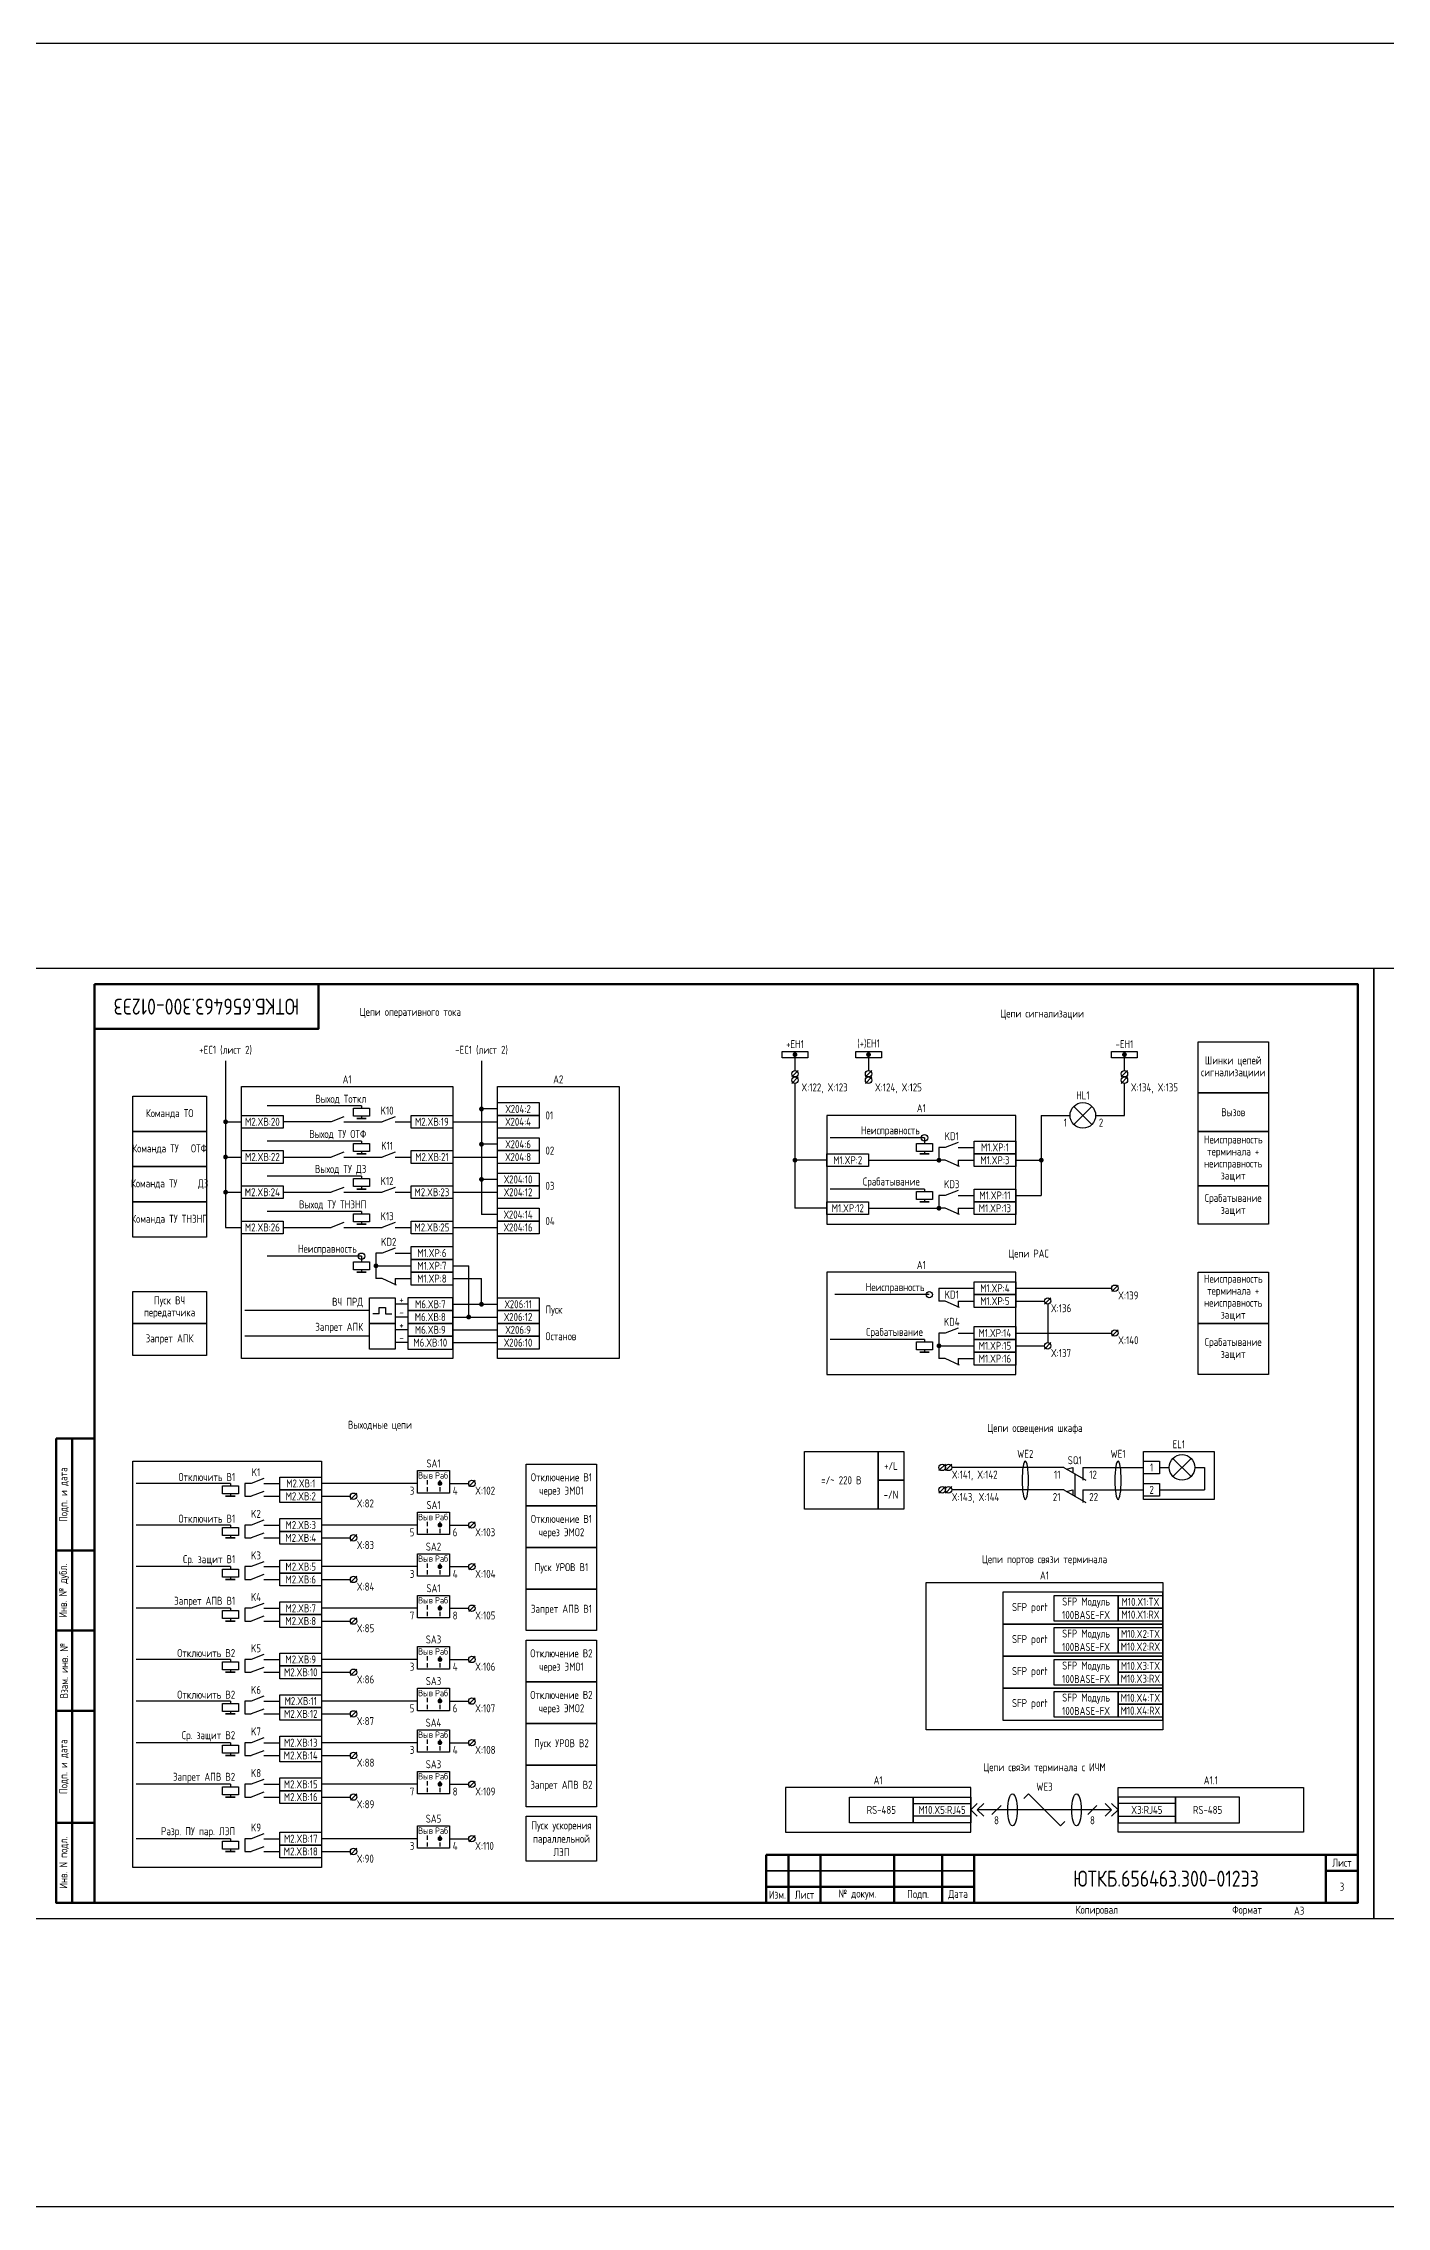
# Model space of a CAD drawing. Header units: millimetres. Extents: x -863 to 2619, y -90 to 586.
# Drawn here: x 844 to 1264, y -90 to 586 of the extents above; entities that cross this region are included whole.
import ezdxf

# ---------------------------------------------------------------- set-up
doc = ezdxf.new("R2010")
doc.units = ezdxf.units.MM
doc.styles.add('Gost_type_A', font='GOST_0.TTF')

# ---------------------------------------------------------------- blocks, each defined once
blk = doc.blocks.new('Штамп угловой верхний')
at = {"lineweight": 50}
blk.add_lwpolyline([(0, 0), (70, 0), (70, -14), (0, -14)], close=True, dxfattribs=at)
blk = doc.blocks.new('Формат_А3')
blk.add_lwpolyline([(-420, 297), (0, 297), (0, 0), (-420, 0)], close=True)
at = {"lineweight": 50}
blk.add_lwpolyline([(-400, 292), (-5, 292), (-5, 5), (-400, 5)], close=True, dxfattribs=at)
blk = doc.blocks.new('Штамп левый нижний')
at = {"lineweight": 50}
for points in [[(-12, 145), (-7, 145), (-7, 110), (-12, 110)], [(-7, 145), (0, 145), (0, 110), (-7, 110)], [(-12, 110), (-7, 110), (-7, 85), (-12, 85)], [(-7, 110), (0, 110), (0, 85), (-7, 85)], [(-12, 85), (-7, 85), (-7, 60), (-12, 60)], [(-7, 85), (0, 85), (0, 60), (-7, 60)], [(-12, 60), (-7, 60), (-7, 25), (-12, 25)], [(-7, 60), (0, 60), (0, 25), (-7, 25)], [(-12, 25), (-7, 25), (-7, 0), (-12, 0)], [(-7, 25), (0, 25), (0, 0), (-7, 0)]]:
    blk.add_lwpolyline(points, close=True, dxfattribs=at)
at = {"char_height": 2.5, "attachment_point": 5, "rotation": 90, "style": 'Gost_type_A'}
for s, insert, width in [('Подп. и дата', (-9.5, 127.5), 35), ('Инв. № дубл.', (-9.5, 97.5), 25), ('Взам. инв. №', (-9.5, 72.5), 25), ('Подп. и дата', (-9.5, 42.5), 35), ('Инв. N подл.', (-9.5, 12.5), 25)]:
    blk.add_mtext(s, dxfattribs=dict(at, insert=insert, width=width))
blk = doc.blocks.new('Штамп малый нижний')
at = {"lineweight": 50}
for points in [[(-185, 15), (-178, 15), (-178, 5), (-185, 5)], [(-178, 15), (-168, 15), (-168, 5), (-178, 5)], [(-168, 15), (-145, 15), (-145, 5), (-168, 5)], [(-145, 15), (-130, 15), (-130, 5), (-145, 5)], [(-130, 15), (-120, 15), (-120, 5), (-130, 5)], [(-120, 15), (-10, 15), (-10, 0), (-120, 0)], [(-10, 15), (0, 15), (0, 10), (-10, 10)], [(-10, 10), (0, 10), (0, 0), (-10, 0)], [(-185, 5), (-178, 5), (-178, 0), (-185, 0)], [(-178, 5), (-168, 5), (-168, 0), (-178, 0)], [(-168, 5), (-145, 5), (-145, 0), (-168, 0)], [(-145, 5), (-130, 5), (-130, 0), (-145, 0)], [(-130, 5), (-120, 5), (-120, 0), (-130, 0)]]:
    blk.add_lwpolyline(points, close=True, dxfattribs=at)
for points in [[(-185, 15), (-178, 15), (-178, 10), (-185, 10)], [(-178, 15), (-168, 15), (-168, 10), (-178, 10)], [(-168, 15), (-145, 15), (-145, 10), (-168, 10)], [(-145, 15), (-130, 15), (-130, 10), (-145, 10)], [(-130, 15), (-120, 15), (-120, 10), (-130, 10)], [(-185, 10), (-178, 10), (-178, 5), (-185, 5)], [(-178, 10), (-168, 10), (-168, 5), (-178, 5)], [(-168, 10), (-145, 10), (-145, 5), (-168, 5)], [(-145, 10), (-130, 10), (-130, 5), (-145, 5)], [(-130, 10), (-120, 10), (-120, 5), (-130, 5)]]:
    blk.add_lwpolyline(points, close=True)
at = {"char_height": 2.5, "style": 'Gost_type_A'}
for s, insert, width, attachment_point in [('Лист', (-5, 12.5), 10, 5), ('Изм.', (-181.5, 2.5), 7, 5), ('Лист', (-173, 2.5), 10, 5), ('№ докум.', (-156.5, 2.5), 23, 5), ('Подп.', (-137.5, 2.5), 15, 5), ('Дата', (-125, 2.5), 10, 5), ('Копировал', (-75, -2.53), 13.1202, 6), ('Формат', (-30, -2.53), 13.1202, 6)]:
    blk.add_mtext(s, dxfattribs=dict(at, insert=insert, width=width, attachment_point=attachment_point))
blk = doc.blocks.new('POINT')
at = {"const_width": 0.75}
blk.add_lwpolyline([(-0.375, 0, 1), (0.375, 0, 1)], format="xyb", close=True, dxfattribs=at)
blk = doc.blocks.new('Шинка')
blk.add_lwpolyline([(-4, 1), (4, 1), (4, -1), (-4, -1)], close=True)
blk.add_blockref('POINT', (0, 0))
blk = doc.blocks.new('Переключатель_положение')
for p, q in [((2, 1), (2, -0.34)), ((2, -1.14), (2, -2.49))]:
    blk.add_line(p, q)

msp = doc.modelspace()

# ---------------------------------------------------------------- linework, layer by layer
for p, q in [((901, 268), (901, 216)), ((981, 268), (981, 220)), ((1080, 265), (1078, 263)), ((1079, 270), (1079, 265)), ((1103, 265), (1101, 263)), ((1102, 269), (1102, 265)), ((1183, 265), (1181, 263)), ((1182, 265), (1182, 270)), ((1080, 263), (1078, 261)), ((1079, 261), (1079, 222)), ((1103, 263), (1101, 261)), ((1183, 263), (1181, 261)), ((1182, 263), (1182, 263.01)), ((1182, 263), (1182, 263.01)), ((1182, 251), (1182, 261)), ((943.5, 254), (914, 254)), ((943.5, 254), (943.5, 253.25)), ((943.5, 250.75), (943.5, 250)), ((986, 253), (981, 253)), ((1156, 251), (1165, 251)), ((1156, 251), (1156, 226)), ((1166.17, 253.83), (1171.83, 248.17)), ((1171.83, 253.83), (1166.17, 248.17)), ((1173, 251), (1182, 251)), ((901, 249), (906, 249)), ((934, 249), (919, 249)), ((938, 249), (950, 249)), ((972, 249), (986, 249)), ((1119.5, 244), (1090, 244)), ((1119.5, 244), (1119.5, 242.25)), ((901, 238), (906, 238)), ((943.5, 243), (914, 243)), ((943.5, 243), (943.5, 242.25)), ((943.5, 239.75), (943.5, 239)), ((972, 238), (986, 238)), ((986, 242), (981, 242)), ((1089, 237), (1079, 237)), ((1119.5, 239.75), (1119.5, 239)), ((1130, 237), (1130, 235)), ((1148, 237), (1156, 237)), ((943.5, 232), (914, 232)), ((943.5, 232), (943.5, 231.25)), ((986, 231), (981, 231)), ((901, 227), (906, 227)), ((943.5, 228.75), (943.5, 228)), ((972, 227), (986, 227)), ((1119.5, 228), (1090, 228)), ((1119.5, 228), (1119.5, 227.25)), ((1119.5, 224.75), (1119.5, 224)), ((1148, 226), (1156, 226)), ((943.5, 221), (914, 221)), ((943.5, 221), (943.5, 220.25)), ((943.5, 217.75), (943.5, 217)), ((986, 220), (981, 220)), ((1089, 222), (1079, 222)), ((1130, 222), (1130, 220)), ((901, 216), (906, 216)), ((972, 216), (986, 216)), ((943.5, 207), (914, 207)), ((943.5, 207), (943.5, 205.25)), ((972, 204), (977, 204)), ((977, 188), (977, 204)), ((943.5, 202.75), (943.5, 202)), ((954, 200), (954, 198)), ((972, 200), (981, 200)), ((981, 192), (981, 200)), ((1124, 197), (1124, 193)), ((1148, 197), (1178, 197)), ((1180.01, 198), (1178.01, 196)), ((946, 190), (907, 190)), ((949, 189), (949, 191)), ((949, 191), (951, 191)), ((951, 191), (951, 189)), ((958, 192), (954, 192)), ((972, 192), (986, 192)), ((1121, 195), (1091.5, 195)), ((1130, 193), (1130, 191)), ((1148, 193), (1157, 193)), ((1159, 194), (1157, 192)), ((1158, 192), (1158, 180)), ((949, 189), (947, 189)), ((951, 189), (953, 189)), ((958, 188), (954, 188)), ((958, 184), (954, 184)), ((972, 188), (986, 188)), ((972, 184), (986, 184)), ((1148, 183), (1178, 183)), ((1180.01, 184), (1178.01, 182)), ((946, 182), (907, 182)), ((958, 180), (954, 180)), ((972, 180), (986, 180)), ((1119.5, 181), (1090, 181)), ((1119.5, 181), (1119.5, 180.25)), ((1119.5, 177.75), (1119.5, 177)), ((1148, 179), (1157, 179)), ((1159, 180), (1157, 178)), ((1130, 175), (1130, 173)), ((1126.01, 142), (1124.01, 140)), ((1128.01, 142), (1126.01, 140)), ((1197.17, 143.83), (1202.83, 138.17)), ((1202.83, 143.83), (1197.17, 138.17)), ((902.5, 136), (873, 136)), ((902.5, 136), (902.5, 135.25)), ((961, 136), (931, 136)), ((979.01, 137), (977.01, 135)), ((1163, 141), (1128.01, 141)), ((1163, 141), (1169.92, 137)), ((1163.87, 140.5), (1165.87, 141)), ((1165.87, 141), (1165.87, 139.34)), ((1169, 141), (1169, 137)), ((1169, 141), (1188, 141)), ((1193, 141), (1196, 141)), ((1204, 141), (1207, 141)), ((1207, 141), (1207, 134)), ((902.5, 132.75), (902.5, 132)), ((931, 132), (940, 132)), ((942.01, 133), (940.01, 131)), ((1126.01, 135), (1124.01, 133)), ((1128.01, 135), (1126.01, 133)), ((1163, 134), (1128.01, 134)), ((1163, 134), (1169.92, 130)), ((1163.87, 133.5), (1165.87, 134)), ((1165.87, 134), (1165.87, 132.34)), ((1169, 134), (1169, 130)), ((1169, 134), (1188, 134)), ((1193, 134), (1207, 134)), ((902.5, 123), (873, 123)), ((902.5, 123), (902.5, 122.25)), ((961, 123), (931, 123)), ((979.01, 124), (977.01, 122)), ((902.5, 119.75), (902.5, 119)), ((931, 119), (940, 119)), ((942.01, 120), (940.01, 118)), ((902.5, 110), (873, 110)), ((902.5, 110), (902.5, 109.25)), ((961, 110), (931, 110)), ((979.01, 111), (977.01, 109)), ((902.5, 106.75), (902.5, 106)), ((931, 106), (940, 106)), ((942.01, 107), (940.01, 105)), ((902.5, 97), (873, 97)), ((902.5, 97), (902.5, 96.25)), ((961, 97), (931, 97)), ((979.01, 98), (977.01, 96)), ((902.5, 93.75), (902.5, 93)), ((931, 93), (940, 93)), ((942.01, 94), (940.01, 92)), ((979.01, 82), (977.01, 80)), ((902.5, 81), (873, 81)), ((902.5, 81), (902.5, 80.25)), ((902.5, 77.75), (902.5, 77)), ((961, 81), (931, 81)), ((931, 77), (940, 77)), ((942.01, 78), (940.01, 76)), ((902.5, 68), (873, 68)), ((902.5, 68), (902.5, 67.25)), ((961, 68), (931, 68)), ((979.01, 69), (977.01, 67)), ((902.5, 64.75), (902.5, 64)), ((931, 64), (940, 64)), ((942.01, 65), (940.01, 63)), ((902.5, 55), (873, 55)), ((902.5, 55), (902.5, 54.25)), ((961, 55), (931, 55)), ((979.01, 56), (977.01, 54)), ((902.5, 51.75), (902.5, 51)), ((931, 51), (940, 51)), ((942.01, 52), (940.01, 50)), ((902.5, 42), (873, 42)), ((902.5, 42), (902.5, 41.25)), ((961, 42), (931, 42)), ((979.01, 43), (977.01, 41)), ((902.5, 38.75), (902.5, 38)), ((931, 38), (940, 38)), ((942.01, 39), (940.01, 37)), ((1134, 34), (1136, 36)), ((1134, 34), (1136, 36)), ((1134, 34), (1136, 32)), ((1134, 34), (1136, 32)), ((1136, 34), (1138, 36)), ((1136, 34), (1138, 36)), ((1178, 34), (1136, 34)), ((1136, 34), (1138, 32)), ((1136, 34), (1138, 32)), ((1143.41, 35.41), (1140.59, 32.59)), ((1150.53, 37.53), (1152, 39)), ((1152, 39), (1162, 29)), ((1173.41, 35.41), (1170.59, 32.59)), ((1178, 34), (1176, 36)), ((1178, 34), (1176, 36)), ((1178, 34), (1176, 32)), ((1178, 34), (1176, 32)), ((1180, 34), (1178, 36)), ((1180, 34), (1178, 36)), ((1180, 34), (1178, 32)), ((1180, 34), (1178, 32)), ((1162, 29), (1163.41, 30.41)), ((902.5, 25), (873, 25)), ((902.5, 25), (902.5, 24.25)), ((902.5, 21.75), (902.5, 21)), ((961, 25), (931, 25)), ((931, 21), (940, 21)), ((942, 22), (940, 20)), ((979, 26), (977, 24))]:
    msp.add_line(p, q)
at = {"ltscale": 4.32}
for p, q in [((938, 250.5), (934, 249)), ((954, 250.5), (950, 249)), ((938, 239.5), (934, 238)), ((954, 239.5), (950, 238)), ((1130, 242.5), (1126, 241)), ((1130.39, 235), (1126, 237)), ((938, 228.5), (934, 227)), ((954, 228.5), (950, 227)), ((1130, 227.5), (1126, 226)), ((938, 217.5), (934, 216)), ((954, 217.5), (950, 216)), ((1130.39, 220), (1126, 222)), ((954, 209.5), (950, 208)), ((954.39, 198), (950, 200)), ((1130.39, 191), (1126, 193)), ((1130, 184.5), (1126, 183)), ((1130.39, 173), (1126, 175)), ((913, 137.5), (909, 136)), ((913, 133.5), (909, 132)), ((913, 124.5), (909, 123)), ((913, 120.5), (909, 119)), ((913, 111.5), (909, 110)), ((913, 107.5), (909, 106)), ((913, 98.5), (909, 97)), ((913, 94.5), (909, 93)), ((913, 82.5), (909, 81)), ((913, 78.5), (909, 77)), ((913, 69.5), (909, 68)), ((913, 65.5), (909, 64)), ((913, 56.5), (909, 55)), ((913, 52.5), (909, 51)), ((913, 43.5), (909, 42)), ((913, 39.5), (909, 38)), ((913, 26.5), (909, 25)), ((913, 22.5), (909, 21))]:
    msp.add_line(p, q, dxfattribs=at)
at = {"ltscale": 1.08}
for p, q in [((954, 249), (959, 249)), ((919, 238), (934, 238)), ((938, 238), (950, 238)), ((954, 238), (959, 238)), ((1102, 237), (1124, 237)), ((1126, 241), (1124, 241)), ((1124, 241), (1124, 237)), ((1126, 237), (1124, 237)), ((1130, 241), (1135, 241)), ((1130, 237), (1135, 237)), ((919, 227), (934, 227)), ((938, 227), (950, 227)), ((954, 227), (959, 227)), ((1126, 226), (1124, 226)), ((1124, 226), (1124, 222)), ((1130, 226), (1135, 226)), ((1102, 222), (1124, 222)), ((1126, 222), (1124, 222)), ((1130, 222), (1135, 222)), ((919, 216), (934, 216)), ((938, 216), (950, 216)), ((954, 216), (959, 216)), ((950, 208), (948, 208)), ((948, 208), (948, 200)), ((948, 204), (959, 204)), ((954, 208), (959, 208)), ((950, 200), (948, 200)), ((954, 200), (959, 200)), ((1124, 197), (1135, 197)), ((1126, 193), (1124, 193)), ((1130, 193), (1135, 193)), ((1126, 183), (1124, 183)), ((1124, 183), (1124, 175)), ((1130, 183), (1135, 183)), ((1124, 179), (1135, 179)), ((1126, 175), (1124, 175)), ((1130, 175), (1135, 175)), ((909, 136), (907, 136)), ((907, 136), (907, 132)), ((913, 136), (918, 136)), ((907, 132), (909, 132)), ((913, 132), (918, 132)), ((909, 123), (907, 123)), ((907, 123), (907, 119)), ((913, 123), (918, 123)), ((907, 119), (909, 119)), ((913, 119), (918, 119)), ((909, 110), (907, 110)), ((907, 110), (907, 106)), ((913, 110), (918, 110)), ((907, 106), (909, 106)), ((913, 106), (918, 106)), ((909, 97), (907, 97)), ((907, 97), (907, 93)), ((913, 97), (918, 97)), ((907, 93), (909, 93)), ((913, 93), (918, 93)), ((909, 81), (907, 81)), ((907, 81), (907, 77)), ((907, 77), (909, 77)), ((913, 81), (918, 81)), ((913, 77), (918, 77)), ((909, 68), (907, 68)), ((907, 68), (907, 64)), ((913, 68), (918, 68)), ((907, 64), (909, 64)), ((913, 64), (918, 64)), ((909, 55), (907, 55)), ((907, 55), (907, 51)), ((913, 55), (918, 55)), ((907, 51), (909, 51)), ((913, 51), (918, 51)), ((909, 42), (907, 42)), ((907, 42), (907, 38)), ((913, 42), (918, 42)), ((907, 38), (909, 38)), ((913, 38), (918, 38)), ((909, 25), (907, 25)), ((907, 25), (907, 21)), ((907, 21), (909, 21)), ((913, 25), (918, 25)), ((913, 21), (918, 21))]:
    msp.add_line(p, q, dxfattribs=at)
at = {"ltscale": 4}
for p, q in [((971, 136), (977.01, 136)), ((971, 123), (977.01, 123)), ((971, 110), (977.01, 110)), ((971, 97), (977.01, 97)), ((971, 81), (977.01, 81)), ((971, 68), (977.01, 68)), ((971, 55), (977.01, 55)), ((971, 42), (977.01, 42)), ((971, 25), (977, 25))]:
    msp.add_line(p, q, dxfattribs=at)
at = {"ltscale": 0.5}
msp.add_line((1166.46, 139), (1166.46, 132), dxfattribs=at)
for points in [[(-863, 586), (2619, 586), (2619, -90), (-863, -90)], [(1227, 258), (1205, 258), (1205, 274), (1227, 274)], [(895, 246), (872, 246), (872, 257), (895, 257)], [(906, 260), (972, 260), (972, 175), (906, 175)], [(986, 260), (1024, 260), (1024, 175), (986, 175)], [(1227, 246), (1205, 246), (1205, 258), (1227, 258)], [(906, 251), (919, 251), (919, 247), (906, 247)], [(946, 253.25), (946, 250.75), (941, 250.75), (941, 253.25)], [(959, 251), (972, 251), (972, 247), (959, 247)], [(986, 255), (999, 255), (999, 251), (986, 251)], [(986, 251), (999, 251), (999, 247), (986, 247)], [(1089, 217), (1148, 217), (1148, 251), (1089, 251)], [(895, 235), (872, 235), (872, 246), (895, 246)], [(945, 250), (942, 250)], [(986, 244), (999, 244), (999, 240), (986, 240)], [(1227, 229), (1205, 229), (1205, 246), (1227, 246)], [(906, 240), (919, 240), (919, 236), (906, 236)], [(946, 242.25), (946, 239.75), (941, 239.75), (941, 242.25)], [(945, 239), (942, 239)], [(959, 240), (972, 240), (972, 236), (959, 236)], [(986, 240), (999, 240), (999, 236), (986, 236)], [(1089, 239), (1102, 239), (1102, 235), (1089, 235)], [(1122, 242.25), (1122, 239.75), (1117, 239.75), (1117, 242.25)], [(1121, 239), (1118, 239)], [(1135, 243), (1148, 243), (1148, 239), (1135, 239)], [(1135, 239), (1148, 239), (1148, 235), (1135, 235)], [(895, 224), (872, 224), (872, 235), (895, 235)], [(946, 231.25), (946, 228.75), (941, 228.75), (941, 231.25)], [(986, 233), (999, 233), (999, 229), (986, 229)], [(895, 213), (872, 213), (872, 224), (895, 224)], [(906, 229), (919, 229), (919, 225), (906, 225)], [(945, 228), (942, 228)], [(959, 229), (972, 229), (972, 225), (959, 225)], [(986, 229), (999, 229), (999, 225), (986, 225)], [(1089, 224), (1102, 224), (1102, 220), (1089, 220)], [(1122, 227.25), (1122, 224.75), (1117, 224.75), (1117, 227.25)], [(1121, 224), (1118, 224)], [(1135, 228), (1148, 228), (1148, 224), (1135, 224)], [(1135, 224), (1148, 224), (1148, 220), (1135, 220)], [(1227, 217), (1205, 217), (1205, 229), (1227, 229)], [(906, 218), (919, 218), (919, 214), (906, 214)], [(946, 220.25), (946, 217.75), (941, 217.75), (941, 220.25)], [(945, 217), (942, 217)], [(959, 218), (972, 218), (972, 214), (959, 214)], [(986, 222), (999, 222), (999, 218), (986, 218)], [(986, 218), (999, 218), (999, 214), (986, 214)], [(959, 210), (972, 210), (972, 206), (959, 206)], [(946, 205.25), (946, 202.75), (941, 202.75), (941, 205.25)], [(959, 206), (972, 206), (972, 202), (959, 202)], [(945, 202), (942, 202)], [(959, 202), (972, 202), (972, 198), (959, 198)], [(1089, 170), (1148, 170), (1148, 202), (1089, 202)], [(1135, 199), (1148, 199), (1148, 195), (1135, 195)], [(1227, 186), (1205, 186), (1205, 202), (1227, 202)], [(895, 186), (872, 186), (872, 196), (895, 196)], [(972, 194), (958, 194), (958, 190), (972, 190)], [(972, 190), (958, 190), (958, 186), (972, 186)], [(986, 194), (999, 194), (999, 190), (986, 190)], [(986, 190), (999, 190), (999, 186), (986, 186)], [(1135, 195), (1148, 195), (1148, 191), (1135, 191)], [(895, 176), (872, 176), (872, 186), (895, 186)], [(972, 186), (958, 186), (958, 182), (972, 182)], [(986, 186), (999, 186), (999, 182), (986, 182)], [(1135, 185), (1148, 185), (1148, 181), (1135, 181)], [(1227, 170), (1205, 170), (1205, 186), (1227, 186)], [(972, 182), (958, 182), (958, 178), (972, 178)], [(986, 182), (999, 182), (999, 178), (986, 178)], [(1122, 180.25), (1122, 177.75), (1117, 177.75), (1117, 180.25)], [(1121, 177), (1118, 177)], [(1135, 181), (1148, 181), (1148, 177), (1135, 177)], [(1135, 177), (1148, 177), (1148, 173), (1135, 173)], [(872, 143), (931, 143), (931, 16), (872, 16)], [(995, 142), (1017, 142), (1017, 129), (995, 129)], [(1105, 128), (1082, 128), (1082, 146), (1105, 146)], [(1113, 137), (1105, 137), (1105, 146), (1113, 146)], [(1188, 146), (1210, 146), (1210, 131), (1188, 131)], [(1188, 143), (1193, 143), (1193, 139), (1188, 139)], [(905, 135.25), (905, 132.75), (900, 132.75), (900, 135.25)], [(918, 138), (931, 138), (931, 134), (918, 134)], [(961, 140), (971, 140), (971, 133), (961, 133)], [(1113, 128), (1105, 128), (1105, 137), (1113, 137)], [(1188, 136), (1193, 136), (1193, 132), (1188, 132)], [(904, 132), (901, 132)], [(918, 134), (931, 134), (931, 130), (918, 130)], [(995, 129), (1017, 129), (1017, 116), (995, 116)], [(905, 122.25), (905, 119.75), (900, 119.75), (900, 122.25)], [(918, 125), (931, 125), (931, 121), (918, 121)], [(961, 127), (971, 127), (971, 120), (961, 120)], [(904, 119), (901, 119)], [(918, 121), (931, 121), (931, 117), (918, 117)], [(995, 116), (1017, 116), (1017, 103), (995, 103)], [(905, 109.25), (905, 106.75), (900, 106.75), (900, 109.25)], [(918, 112), (931, 112), (931, 108), (918, 108)], [(961, 114), (971, 114), (971, 107), (961, 107)], [(904, 106), (901, 106)], [(918, 108), (931, 108), (931, 104), (918, 104)], [(995, 103), (1017, 103), (1017, 90), (995, 90)], [(1120, 105), (1194, 105), (1194, 59), (1120, 59)], [(1144, 92), (1194, 92), (1194, 102), (1144, 102)], [(905, 96.25), (905, 93.75), (900, 93.75), (900, 96.25)], [(918, 99), (931, 99), (931, 95), (918, 95)], [(918, 95), (931, 95), (931, 91), (918, 91)], [(961, 101), (971, 101), (971, 94), (961, 94)], [(1160, 101), (1180, 101), (1180, 93), (1160, 93)], [(1180, 101), (1194, 101), (1194, 97), (1180, 97)], [(1180, 97), (1194, 97), (1194, 93), (1180, 93)], [(904, 93), (901, 93)], [(1144, 82), (1194, 82), (1194, 92), (1144, 92)], [(1160, 91), (1180, 91), (1180, 83), (1160, 83)], [(1180, 91), (1194, 91), (1194, 87), (1180, 87)], [(918, 83), (931, 83), (931, 79), (918, 79)], [(961, 85), (971, 85), (971, 78), (961, 78)], [(995, 87), (1017, 87), (1017, 74), (995, 74)], [(1144, 72), (1194, 72), (1194, 82), (1144, 82)], [(1180, 87), (1194, 87), (1194, 83), (1180, 83)], [(905, 80.25), (905, 77.75), (900, 77.75), (900, 80.25)], [(904, 77), (901, 77)], [(918, 79), (931, 79), (931, 75), (918, 75)], [(1160, 81), (1180, 81), (1180, 73), (1160, 73)], [(1180, 81), (1194, 81), (1194, 77), (1180, 77)], [(1180, 77), (1194, 77), (1194, 73), (1180, 73)], [(918, 70), (931, 70), (931, 66), (918, 66)], [(961, 72), (971, 72), (971, 65), (961, 65)], [(995, 74), (1017, 74), (1017, 61), (995, 61)], [(1144, 62), (1194, 62), (1194, 72), (1144, 72)], [(1160, 71), (1180, 71), (1180, 63), (1160, 63)], [(1180, 71), (1194, 71), (1194, 67), (1180, 67)], [(905, 67.25), (905, 64.75), (900, 64.75), (900, 67.25)], [(904, 64), (901, 64)], [(918, 66), (931, 66), (931, 62), (918, 62)], [(995, 61), (1017, 61), (1017, 48), (995, 48)], [(1180, 67), (1194, 67), (1194, 63), (1180, 63)], [(905, 54.25), (905, 51.75), (900, 51.75), (900, 54.25)], [(918, 57), (931, 57), (931, 53), (918, 53)], [(961, 59), (971, 59), (971, 52), (961, 52)], [(904, 51), (901, 51)], [(918, 53), (931, 53), (931, 49), (918, 49)], [(995, 48), (1017, 48), (1017, 35), (995, 35)], [(905, 41.25), (905, 38.75), (900, 38.75), (900, 41.25)], [(918, 44), (931, 44), (931, 40), (918, 40)], [(961, 46), (971, 46), (971, 39), (961, 39)], [(1076, 27), (1134, 27), (1134, 41), (1076, 41)], [(1238, 27), (1180, 27), (1180, 41), (1238, 41)], [(904, 38), (901, 38)], [(918, 40), (931, 40), (931, 36), (918, 36)], [(1096, 38), (1116, 38), (1116, 30), (1096, 30)], [(1116, 38), (1134, 38), (1134, 30), (1116, 30)], [(1116, 36), (1134, 36), (1134, 32), (1116, 32)], [(1198, 38), (1180, 38), (1180, 30), (1198, 30)], [(1198, 36), (1180, 36), (1180, 32), (1198, 32)], [(1218, 38), (1198, 38), (1198, 30), (1218, 30)], [(961, 29), (971, 29), (971, 22), (961, 22)], [(995, 32), (1017, 32), (1017, 18), (995, 18)], [(905, 24.25), (905, 21.75), (900, 21.75), (900, 24.25)], [(904, 21), (901, 21)], [(918, 27), (931, 27), (931, 23), (918, 23)], [(918, 23), (931, 23), (931, 19), (918, 19)]]:
    msp.add_lwpolyline(points, close=True)
at = {"ltscale": 4}
for points in [[(954, 186), (946, 186), (946, 194), (954, 194)], [(954, 178), (946, 178), (946, 186), (954, 186)]]:
    msp.add_lwpolyline(points, close=True, dxfattribs=at)
for centre, radius in [((1079, 264), 1), ((1102, 264), 1), ((1182, 264), 1), ((1079, 262), 1), ((1102, 262), 1), ((1182, 262), 1), ((1169, 251), 4), ((1119.5, 244), 1), ((943.5, 207), 1), ((1179.01, 197), 1), ((1121, 195), 1), ((1158, 193), 1), ((1179.01, 183), 1), ((1158, 179), 1), ((1125.01, 141), 1), ((1127.01, 141), 1), ((1200, 141), 4), ((978.01, 136), 1), ((941.01, 132), 1), ((1125.01, 134), 1), ((1127.01, 134), 1), ((978.01, 123), 1), ((941.01, 119), 1), ((978.01, 110), 1), ((941.01, 106), 1), ((978.01, 97), 1), ((941.01, 93), 1), ((978.01, 81), 1), ((941.01, 77), 1), ((978.01, 68), 1), ((941.01, 64), 1), ((978.01, 55), 1), ((941.01, 51), 1), ((978.01, 42), 1), ((941.01, 38), 1), ((941, 21), 1), ((978, 25), 1)]:
    msp.add_circle(centre, radius)
at = {"extrusion": (0, 0, -1)}
for centre in [(1151, 137), (1180, 137)]:
    msp.add_ellipse(centre, major_axis=(0, -6), ratio=0.166667, dxfattribs=at)
for centre in [(1147, 34), (1167, 34)]:
    msp.add_ellipse(centre, major_axis=(0, -5), ratio=0.293778)

# ---------------------------------------------------------------- block references
at = {"color": 1}
for name, p in [('Формат_А3', (1260, 0)), ('Формат_А3', (1680, 0)), ('Штамп левый нижний', (860, 5)), ('Штамп малый нижний', (1255, 5))]:
    msp.add_blockref(name, p, dxfattribs=at)
for name, p in [('Штамп угловой верхний', (860, 292)), ('Шинка', (1079, 270)), ('Шинка', (1102, 270)), ('Шинка', (1182, 270)), ('POINT', (981, 253)), ('POINT', (901, 249)), ('POINT', (901, 238)), ('POINT', (981, 242)), ('POINT', (1079, 237)), ('POINT', (1124, 237)), ('POINT', (1156, 237)), ('POINT', (981, 231)), ('POINT', (901, 227)), ('POINT', (1124, 222)), ('POINT', (948, 204)), ('POINT', (981, 192)), ('POINT', (977, 188)), ('POINT', (1124, 179)), ('Переключатель_положение', (962, 136)), ('POINT', (968, 136)), ('Переключатель_положение', (966, 136)), ('Переключатель_положение', (962, 123)), ('POINT', (968, 123)), ('Переключатель_положение', (966, 123)), ('Переключатель_положение', (962, 110)), ('POINT', (968, 110)), ('Переключатель_положение', (966, 110)), ('Переключатель_положение', (962, 97)), ('POINT', (968, 97)), ('Переключатель_положение', (966, 97)), ('Переключатель_положение', (962, 81)), ('POINT', (968, 81)), ('Переключатель_положение', (966, 81)), ('Переключатель_положение', (962, 68)), ('POINT', (968, 68)), ('Переключатель_положение', (966, 68)), ('Переключатель_положение', (962, 55)), ('POINT', (968, 55)), ('Переключатель_положение', (966, 55)), ('Переключатель_положение', (962, 42)), ('POINT', (968, 42)), ('Переключатель_положение', (966, 42)), ('Переключатель_положение', (962, 25)), ('POINT', (968, 25)), ('Переключатель_положение', (966, 25))]:
    msp.add_blockref(name, p)

# ---------------------------------------------------------------- texts
at = {"insert": (895, 285), "char_height": 5, "width": 70, "attachment_point": 5, "rotation": 180, "style": 'Gost_type_A'}
msp.add_mtext('ЮТКБ.656463.300-012Э3', dxfattribs=at)
at = {"char_height": 2.5, "style": 'Gost_type_A'}
for s, insert, width, attachment_point, line_spacing_factor in [('Цепи оперативного тока', (958.75, 283), 197.5, 5, 0.9), ('Цепи сигнализации', (1156.25, 282.5), 197.5, 5, 0.9), ('Шинки цепей сигнализациии', (1216, 266), 21.9988, 5, 0.9), ('A1', (939, 261), 66, 8, 0.9), ('A2', (1005, 261), 38, 8, 0.9), ('X:122, X:123', (1081, 261), 16, 1, 0.9), ('X:124, X:125', (1104, 261), 16, 1, 0.9), ('X:134, X:135', (1184, 261), 16, 1, 0.9), ('Команда ТО', (883.5, 251.5), 23, 5, 0.9), ('A1', (1118.5, 252), 59, 8, 0.9), ('Вызов', (1216, 252), 21.9988, 5, 0.9), ('Неисправность', (1118, 246), 37, 6, 0.8), ('Неисправность терминала + неисправность защит', (1216, 237.5), 21.9988, 5, 0.9), ('Команда ТУ   ОТФ', (883.5, 240.5), 23, 5, 0.9), ('Команда ТУ     ДЗ', (883.5, 229.5), 23, 5, 0.9), ('Срабатывание защит', (1216, 223), 21.9988, 5, 0.9), ('Команда ТУ ТНЗНП', (883.5, 218.5), 23, 5, 0.9), ('Неисправность', (942, 209), 37, 6, 0.8), ('A1', (1118.5, 203), 59, 8, 0.9), ('Цепи РАС', (1152, 207.5), 196, 5, 0.9), ('Неисправность', (1119.5, 197), 37, 6, 0.8), ('Неисправность терминала + неисправность защит', (1216, 194), 21.9988, 5, 0.9), ('Пуск ВЧ передатчика', (883.5, 191), 23, 5, 0.9), ('X:136', (1159.01, 192), 8, 1, 0.9), ('X:139', (1180.01, 196), 8, 1, 0.9), ('Запрет АПК', (883.5, 181), 23, 5, 0.9), ('X:137', (1159.01, 178), 8, 1, 0.9), ('X:140', (1180.01, 182), 8, 1, 0.9), ('Срабатывание защит', (1216, 178), 21.9988, 5, 0.9), ('Выходные цепи', (949.25, 154), 197.5, 5, 0.9), ('Цепи освещения шкафа', (1154, 153), 122, 5, 0.9), ('EL1', (1199, 147), 21.9942, 8, 0.9), ('+/L', (1109, 141.5), 8, 5, 0.9), ('=/~ 220 В', (1093.5, 137), 23, 5, 0.9), ('X:141, X:142', (1128.01, 140), 17.9949, 1, 0.9), ('X:82', (942.01, 131), 8, 1, 0.9), ('X:102', (979.01, 135), 8, 1, 0.9), ('-/N', (1109, 132.5), 8, 5, 0.9), ('X:143, X:144', (1128.01, 133), 17.9949, 1, 0.9), ('X:103', (979.01, 122), 8, 1, 0.9), ('X:83', (942.01, 118), 8, 1, 0.9), ('X:104', (979.01, 109), 8, 1, 0.9), ('Цепи портов связи терминала', (1157, 112), 197.5, 5, 0.9), ('A1', (1157, 106), 74.0002, 8, 0.9), ('X:84', (942.01, 105), 8, 1, 0.9), ('X:105', (979.01, 96), 8, 1, 0.9), ('X:85', (942.01, 92), 8, 1, 0.9), ('X:86', (942.01, 76), 8, 1, 0.9), ('X:106', (979.01, 80), 8, 1, 0.9), ('X:87', (942.01, 63), 8, 1, 0.9), ('X:107', (979.01, 67), 8, 1, 0.9), ('X:88', (942.01, 50), 8, 1, 0.9), ('X:108', (979.01, 54), 8, 1, 0.9), ('Цепи связи терминала с ИЧМ', (1157, 47), 194, 5, 0.9), ('X:109', (979.01, 41), 8, 1, 0.9), ('A1', (1105, 42), 58.0002, 8, 0.9), ('A1.1', (1209, 42), 58.0002, 8, 0.9), ('X:89', (942.01, 37), 8, 1, 0.9), ('X:110', (979, 24), 8, 1, 0.9), ('X:90', (942, 20), 8, 1, 0.9)]:
    msp.add_mtext(s, dxfattribs=dict(at, insert=insert, width=width, attachment_point=attachment_point, line_spacing_factor=line_spacing_factor))
at = {"style": 'Gost_type_A'}
for s, insert, char_height, width, attachment_point in [('+EC1 (лист 2)', (901, 270), 2.5, 18, 8), ('-EC1 (лист 2)', (981, 270), 2.5, 18, 8), ('+EH1', (1079, 272), 2.5, 10, 8), ('(+)EH1', (1102, 272), 2.5, 10, 8), ('-EH1', (1182, 272), 2.5, 10, 8), ('Выход Тоткл', (945, 256), 2.5, 31.0015, 6), ('HL1', (1169, 256), 2.5, 14, 8), ('M2.XВ:20', (912.5, 249), 2.5, 13, 5), ('K10', (951.5, 252.5), 2.5, 5, 5), ('M2.XВ:19', (965.5, 249), 2.5, 13, 5), ('Х204:4', (992.5, 249), 2.5, 13, 5), ('Х204:2', (992.5, 253), 2.5, 13, 5), ('01', (1001, 251), 2.5, 23, 4), ('Выход ТУ ОТФ', (945, 245), 2.5, 31.0015, 6), ('KD1', (1128, 244.5), 2.5, 8, 5), ('1', (1164, 250), 2.5, 6, 3), ('2', (1174, 250), 2.5, 6, 1), ('M2.XВ:22', (912.5, 238), 2.5, 13, 5), ('K11', (951.5, 241.5), 2.5, 5, 5), ('M2.XВ:21', (965.5, 238), 2.5, 13, 5), ('Х204:8', (992.5, 238), 2.5, 13, 5), ('Х204:6', (992.5, 242), 2.5, 13, 5), ('02', (1001, 240), 2.5, 23, 4), ('M1.XP:2', (1095.5, 237), 2.5, 13, 5), ('M1.XP:3', (1141.5, 237), 2.5, 13, 5), ('M1.XP:1', (1141.5, 241), 2.5, 13, 5), ('Выход ТУ ДЗ', (945, 234), 2.5, 31.0015, 6), ('K12', (951.5, 230.5), 2.5, 5, 5), ('Х204:10', (992.5, 231), 2.5, 13, 5), ('03', (1001, 229), 2.5, 23, 4), ('KD3', (1128, 229.5), 2.5, 8, 5), ('M2.XВ:24', (912.5, 227), 2.5, 13, 5), ('Выход ТУ ТНЗНП', (945, 223), 2.5, 31.0015, 6), ('M2.XВ:23', (965.5, 227), 2.5, 13, 5), ('Х204:12', (992.5, 227), 2.5, 13, 5), ('M1.XP:12', (1095.5, 222), 2.5, 13, 5), ('M1.XP:13', (1141.5, 222), 2.5, 13, 5), ('M1.XP:11', (1141.5, 226), 2.5, 13, 5), ('M2.XВ:26', (912.5, 216), 2.5, 13, 5), ('K13', (951.5, 219.5), 2.5, 5, 5), ('M2.XВ:25', (965.5, 216), 2.5, 13, 5), ('Х204:14', (992.5, 220), 2.5, 13, 5), ('Х204:16', (992.5, 216), 2.5, 13, 5), ('04', (1001, 218), 2.5, 23, 4), ('KD2', (952, 211.5), 2.5, 8, 5), ('M1.XP:6', (965.5, 208), 2.5, 13, 5), ('M1.XP:7', (965.5, 204), 2.5, 13, 5), ('M1.XP:8', (965.5, 200), 2.5, 13, 5), ('KD1', (1128, 195), 2.5, 8, 5), ('M1.XP:4', (1141.5, 197), 2.5, 13, 5), ('ВЧ ПРД', (944, 191), 2.5, 27.8465, 9), ('+', (956, 193.5), 2.5, 4, 5), ('-', (956, 189.5), 2.5, 4, 5), ('M6.XВ:7', (965, 192), 2.5, 14, 5), ('Х206:11', (992.5, 192), 2.5, 13, 5), ('Пуск', (1001, 190), 2.5, 23, 4), ('M1.XP:5', (1141.5, 193), 2.5, 13, 5), ('Запрет АПК', (944, 183), 2.5, 27.8465, 9), ('+', (956, 185.5), 2.5, 4, 5), ('M6.XВ:8', (965, 188), 2.5, 14, 5), ('M6.XВ:9', (965, 184), 2.5, 14, 5), ('Х206:12', (992.5, 188), 2.5, 13, 5), ('Х206:9', (992.5, 184), 2.5, 13, 5), ('Останов', (1001, 182), 2.5, 23, 4), ('KD4', (1128, 186.5), 2.5, 8, 5), ('M1.XP:14', (1141.5, 183), 2.5, 13, 5), ('-', (956, 181.5), 2.5, 4, 5), ('M6.XВ:10', (965, 180), 2.5, 14, 5), ('Х206:10', (992.5, 180), 2.5, 13, 5), ('M1.XP:15', (1141.5, 179), 2.5, 13, 5), ('M1.XP:16', (1141.5, 175), 2.5, 13, 5), ('SA1', (966, 141), 2.5, 10, 8), ('WE2', (1151, 144), 2.5, 10, 8), ('SQ1', (1166.46, 142), 2.5, 10, 8), ('WE1', (1180, 144), 2.5, 10, 8), ('1', (1190.5, 141), 2.5, 5, 5), ('Отключить В1', (904, 138), 2.5, 31.0015, 6), ('K1', (910.5, 139.5), 2.5, 5, 5), ('M2.XВ:1', (924.5, 136), 2.5, 13, 5), ('Выв', (963.5, 138.5), 2, 5, 5), ('Раб', (968.5, 138.5), 2, 5, 5), ('Отключение В1\\Pчерез ЭМО1', (1006, 135.5), 2.5, 21.9988, 5), ('11', (1162, 140), 2.5, 6, 3), ('12', (1171, 140), 2.5, 6, 1), ('2', (1190.5, 134), 2.5, 5, 5), ('M2.XВ:2', (924.5, 132), 2.5, 13, 5), ('3', (960, 134.98), 2.5, 5, 3), ('SA1', (966, 128), 2.5, 10, 8), ('4', (972, 134.98), 2.5, 5, 1), ('21', (1162, 133), 2.5, 6, 3), ('22', (1171, 133), 2.5, 6, 1), ('Отключить В1', (904, 125), 2.5, 31.0015, 6), ('K2', (910.5, 126.5), 2.5, 5, 5), ('M2.XВ:3', (924.5, 123), 2.5, 13, 5), ('5', (960, 121.98), 2.5, 5, 3), ('Выв', (963.5, 125.5), 2, 5, 5), ('Раб', (968.5, 125.5), 2, 5, 5), ('6', (972, 121.98), 2.5, 5, 1), ('Отключение В1\\Pчерез ЭМО2', (1006, 122.5), 2.5, 21.9988, 5), ('M2.XВ:4', (924.5, 119), 2.5, 13, 5), ('SA2', (966, 115), 2.5, 10, 8), ('{\\C256;Ср. защит В1}', (904, 112), 2.5, 31.0015, 6), ('K3', (910.5, 113.5), 2.5, 5, 5), ('M2.XВ:5', (924.5, 110), 2.5, 13, 5), ('3', (960, 108.98), 2.5, 5, 3), ('Выв', (963.5, 112.5), 2, 5, 5), ('Раб', (968.5, 112.5), 2, 5, 5), ('4', (972, 108.98), 2.5, 5, 1), ('Пуск УРОВ В1', (1006, 109.5), 2.5, 21.9988, 5), ('K4', (910.5, 100.5), 2.5, 5, 5), ('M2.XВ:6', (924.5, 106), 2.5, 13, 5), ('SA1', (966, 102), 2.5, 10, 8), ('Запрет АПВ В1', (904, 99), 2.5, 31.0015, 6), ('M2.XВ:7', (924.5, 97), 2.5, 13, 5), ('7', (960, 95.98), 2.5, 5, 3), ('Выв', (963.5, 99.5), 2, 5, 5), ('Раб', (968.5, 99.5), 2, 5, 5), ('8', (972, 95.98), 2.5, 5, 1), ('Запрет АПВ В1', (1006, 96.5), 2.5, 21.9988, 5), ('SFP port', (1158, 97), 2.5, 20, 6), ('SFP Mодуль 100BASE-FX', (1170, 97), 2.5, 19.9998, 5), ('M10.X1:RX', (1187, 95), 2.5, 14, 5), ('M10.X1:TX', (1187, 99), 2.5, 14, 5), ('M2.XВ:8', (924.5, 93), 2.5, 13, 5), ('SA3', (966, 86), 2.5, 10, 8), ('SFP port', (1158, 87), 2.5, 20, 6), ('SFP Mодуль 100BASE-FX', (1170, 87), 2.5, 19.9998, 5), ('M10.X2:TX', (1187, 89), 2.5, 14, 5), ('Отключить В2', (904, 83), 2.5, 31.0015, 6), ('K5', (910.5, 84.5), 2.5, 5, 5), ('M2.XВ:9', (924.5, 81), 2.5, 13, 5), ('Выв', (963.5, 83.5), 2, 5, 5), ('Раб', (968.5, 83.5), 2, 5, 5), ('Отключение В2\\Pчерез ЭМО1', (1006, 80.5), 2.5, 21.9988, 5), ('M10.X2:RX', (1187, 85), 2.5, 14, 5), ('M2.XВ:10', (924.5, 77), 2.5, 13, 5), ('3', (960, 79.98), 2.5, 5, 3), ('SA3', (966, 73), 2.5, 10, 8), ('4', (972, 79.98), 2.5, 5, 1), ('SFP port', (1158, 77), 2.5, 20, 6), ('SFP Mодуль 100BASE-FX', (1170, 77), 2.5, 19.9998, 5), ('M10.X3:RX', (1187, 75), 2.5, 14, 5), ('M10.X3:TX', (1187, 79), 2.5, 14, 5), ('Отключить В2', (904, 70), 2.5, 31.0015, 6), ('K6', (910.5, 71.5), 2.5, 5, 5), ('M2.XВ:11', (924.5, 68), 2.5, 13, 5), ('Выв', (963.5, 70.5), 2, 5, 5), ('Раб', (968.5, 70.5), 2, 5, 5), ('Отключение В2\\Pчерез ЭМО2', (1006, 67.5), 2.5, 21.9988, 5), ('SFP port', (1158, 67), 2.5, 20, 6), ('SFP Mодуль 100BASE-FX', (1170, 67), 2.5, 19.9998, 5), ('M10.X4:TX', (1187, 69), 2.5, 14, 5), ('M2.XВ:12', (924.5, 64), 2.5, 13, 5), ('5', (960, 66.98), 2.5, 5, 3), ('SA4', (966, 60), 2.5, 10, 8), ('6', (972, 66.98), 2.5, 5, 1), ('M10.X4:RX', (1187, 65), 2.5, 14, 5), ('Ср. защит В2', (904, 57), 2.5, 31.0015, 6), ('K7', (910.5, 58.5), 2.5, 5, 5), ('M2.XВ:13', (924.5, 55), 2.5, 13, 5), ('Выв', (963.5, 57.5), 2, 5, 5), ('Раб', (968.5, 57.5), 2, 5, 5), ('Пуск УРОВ В2', (1006, 54.5), 2.5, 21.9988, 5), ('M2.XВ:14', (924.5, 51), 2.5, 13, 5), ('3', (960, 53.98), 2.5, 5, 3), ('SA3', (966, 47), 2.5, 10, 8), ('4', (972, 53.98), 2.5, 5, 1), ('Запрет АПВ В2', (904, 44), 2.5, 31.0015, 6), ('K8', (910.5, 45.5), 2.5, 5, 5), ('M2.XВ:15', (924.5, 42), 2.5, 13, 5), ('7', (960, 40.98), 2.5, 5, 3), ('Выв', (963.5, 44.5), 2, 5, 5), ('Раб', (968.5, 44.5), 2, 5, 5), ('8', (972, 40.98), 2.5, 5, 1), ('Запрет АПВ В2', (1006, 41.5), 2.5, 21.9988, 5), ('WE3', (1157, 40), 2.5, 20, 8), ('M2.XВ:16', (924.5, 38), 2.5, 13, 5), ('RS-485', (1106, 34), 2.5, 19.9998, 5), ('M10.X5:RJ45', (1125, 34), 2.5, 18.0002, 5), ('X3:RJ45', (1189, 34), 2.5, 18.0002, 5), ('RS-485', (1208, 34), 2.5, 19.9998, 5), ('Разр. ПУ пар. ЛЭП', (904, 27), 2.5, 31.0015, 6), ('K9', (910.5, 28.5), 2.5, 5, 5), ('Выв', (963.5, 27.5), 2, 5, 5), ('SA5', (966, 30), 2.5, 10, 8), ('Раб', (968.5, 27.5), 2, 5, 5), ('Пуск ускорения параллельной ЛЭП ', (1006, 25), 2.5, 21.9988, 5), ('8', (1142, 32), 2.5, 20, 2), ('8', (1172, 32), 2.5, 20, 2), ('M2.XВ:18', (924.5, 21), 2.5, 13, 5), ('M2.XВ:17', (924.5, 25), 2.5, 13, 5), ('3', (960, 23.98), 2.5, 5, 3), ('4', (972, 23.98), 2.5, 5, 1), ('ЮТКБ.656463.300-012Э3', (1195, 12.5), 5, 120, 5), ('3', (1250, 10), 2.5, 10, 5), ('A3', (1235, 2.5), 2.5, 20, 4)]:
    msp.add_mtext(s, dxfattribs=dict(at, insert=insert, char_height=char_height, width=width, attachment_point=attachment_point))
at = {"color": 6, "char_height": 2.5, "width": 37, "attachment_point": 6, "line_spacing_factor": 0.8, "style": 'Gost_type_A'}
for insert in [(1118, 230), (1119, 183)]:
    msp.add_mtext('Срабатывание', dxfattribs=dict(at, insert=insert))

doc.saveas('drawing.dxf')
